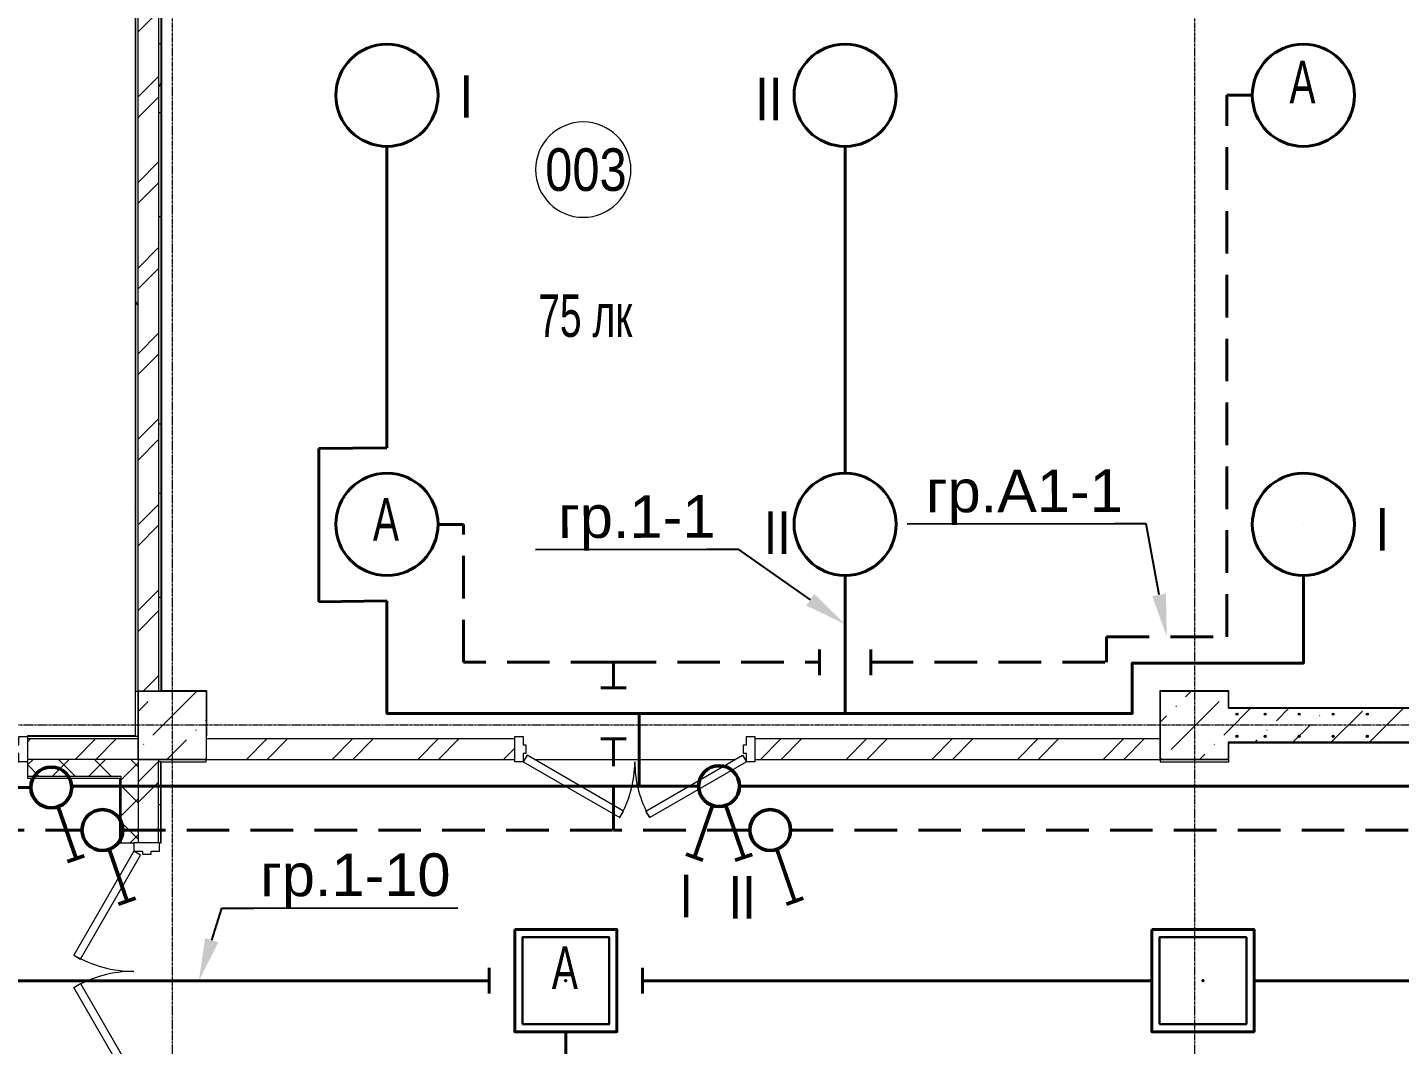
# Model space of a CAD drawing. Header units: metres. Extents: x -93142 to 227756, y -64772 to 286334.
# Drawn here: x 35213 to 43267, y -49161 to -43187 of the extents above; entities that cross this region are included whole.
import ezdxf
from ezdxf import colors
from ezdxf.entities.mleader import LeaderData, LeaderLine
from ezdxf.math import Vec2, Vec3

# ---------------------------------------------------------------- set-up
doc = ezdxf.new("R2010")
doc.units = ezdxf.units.M
for name, pattern in [('ADSK_Линия сетки', [21, 12, -3, 3, -3]), ('DASHED', [0.75, 0.5, -0.25]), ('HIDDEN2', [0.1875, 0.125, -0.0625])]:
    doc.linetypes.add(name, pattern=pattern)
for name, color, linetype, lineweight in [('A-AREA-IDEN', 7, 'Continuous', 9), ('A-DOOR', 7, 'Continuous', 5), ('A-DOOR-FRAM', 7, 'Continuous', 13), ('A-FLOR', 7, 'Continuous', 5), ('A-WALL', 7, 'Continuous', 5), ('A-WALL-PATT', 7, 'Continuous', 18), ('I-WALL', 7, 'Continuous', 5), ('nadpisi', 84, 'Continuous', 13), ('S-COLS', 7, 'Continuous', 5), ('S-GRID', 7, 'Continuous', 9), ('S-RBAR', 7, 'Continuous', 5), ('ав осв', 1, 'HIDDEN2', 40), ('раб осв', 7, 'Continuous', 40), ('ЭЛ', 250, 'Continuous', 50), ('ЭЛ.освещ.', 150, 'Continuous', 50), ('ЭЛ.сети', 5, 'Continuous', 100)]:
    doc.layers.add(name, color=color, linetype=linetype, lineweight=lineweight)
doc.styles.add('Arial', font='ARIALN.TTF', dxfattribs={"width": 0.8, "height": 2.5})
doc.styles.add('GOST Common_I_1', font='ARIALN.TTF', dxfattribs={"height": 300})
doc.styles.add('ISOPEUR', font='ARIALN.TTF')
pattern_1 = [(45, (0, 0), (84.19025, 308.69666), [396.875, -79.375, 3.353, -76.022])]
pattern_2 = [(45, (0, 0), (-251.4472, 251.4472), []), (45, (0, 381), (-251.4472, 251.4472), [])]
pattern_3 = [(0, (0, 0), (812.8, 203.2), [33.528, -576.072, 33.528, -576.072, -3251.2]), (0, (0, 0), (812.8, 203.2), [-1219.2, 33.528, -1185.672, 33.528, -576.072, -1422.4]), (0, (0, 0), (812.8, 203.2), [-3048, 33.528, -372.872, 33.528, -982.472]), (120, (304.8, 101.6), (-582.37636, 602.30545), [33.528, -576.072, 33.528, -576.072, -3251.2]), (120, (304.8, 101.6), (-582.37636, 602.30545), [-1219.2, 33.528, -1185.672, 33.528, -576.072, -1422.4]), (120, (304.8, 101.6), (-582.37636, 602.30545), [-3048, 33.528, -372.872, 33.528, -982.472]), (240, (406.4, 508), (-230.42364, -805.50545), [33.528, -576.072, 33.528, -576.072, -3251.2]), (240, (406.4, 508), (-230.42364, -805.50545), [-1219.2, 33.528, -1185.672, 33.528, -576.072, -1422.4]), (240, (406.4, 508), (-230.42364, -805.50545), [-3048, 33.528, -372.872, 33.528, -982.472])]
pattern_4 = [(45, (0, 0), (-106.066, 106.066), []), (135, (0, 0), (-106.066, -106.066), [])]

# ---------------------------------------------------------------- blocks, each defined once
blk = doc.blocks.new('КДП АПК - КР_rvt-1-Цокольный этаж')
at = {"layer": 'A-WALL-PATT', "lineweight": 15}
h = blk.add_hatch(dxfattribs=at)
h.set_pattern_fill('FP_9', color=256, style=0, pattern_type=2)
h.set_pattern_definition(pattern_1)
h.paths.add_polyline_path([(47862.7, -46745.6), (47862.7, -46545.6), (45762.7, -46545.6), (45762.7, -46745.6), (45995.1, -46745.6)], flags=0)
h.paths.add_polyline_path([(44362.7, -46745.6), (44362.7, -46545.6), (42262.7, -46545.6), (42262.7, -46745.6), (43967.2, -46745.6)], flags=0)
at = {"layer": 'S-COLS', "lineweight": 15}
h = blk.add_hatch(dxfattribs=at)
h.set_pattern_fill('FP_9', color=256, style=0, pattern_type=2)
h.set_pattern_definition(pattern_1)
h.paths.add_polyline_path([(36262.7, -46845.6), (36262.7, -46445.6), (35862.7, -46445.6), (35862.7, -46845.6)], flags=0)
h = blk.add_hatch(dxfattribs=at)
h.set_pattern_fill('FP_9', color=256, style=0, pattern_type=2)
h.set_pattern_definition(pattern_1)
h.paths.add_polyline_path([(41862.7, -46845.6), (42262.7, -46845.6), (42262.7, -46445.6), (41862.7, -46445.6)], flags=0)
at = {"layer": 'S-RBAR', "lineweight": 15}
for points in [[(42312.7, -46586.6), (42318.7, -46580.6), (42312.7, -46574.6), (42306.7, -46580.6)], [(42477.7, -46586.6), (42483.7, -46580.6), (42477.7, -46574.6), (42471.7, -46580.6)], [(42677.7, -46586.6), (42683.7, -46580.6), (42677.7, -46574.6), (42671.7, -46580.6)], [(42877.7, -46586.6), (42883.7, -46580.6), (42877.7, -46574.6), (42871.7, -46580.6)], [(43077.7, -46586.6), (43083.7, -46580.6), (43077.7, -46574.6), (43071.7, -46580.6)], [(42312.7, -46716.6), (42318.7, -46710.6), (42312.7, -46704.6), (42306.7, -46710.6)], [(42477.7, -46716.6), (42483.7, -46710.6), (42477.7, -46704.6), (42471.7, -46710.6)], [(42677.7, -46716.6), (42683.7, -46710.6), (42677.7, -46704.6), (42671.7, -46710.6)], [(42877.7, -46716.6), (42883.7, -46710.6), (42877.7, -46704.6), (42871.7, -46710.6)], [(43077.7, -46716.6), (43083.7, -46710.6), (43077.7, -46704.6), (43071.7, -46710.6)]]:
    blk.add_hatch(color=256, dxfattribs=at).paths.add_polyline_path(points, flags=0)
h = blk.add_hatch(color=256, dxfattribs=at)
edge = h.paths.add_edge_path(flags=0)
edge.add_arc((42312.7, -46580.6), 6, 0, 360)
h = blk.add_hatch(color=256, dxfattribs=at)
edge = h.paths.add_edge_path(flags=0)
edge.add_arc((42477.7, -46580.6), 6, 0, 360)
h = blk.add_hatch(color=256, dxfattribs=at)
edge = h.paths.add_edge_path(flags=0)
edge.add_arc((42677.7, -46580.6), 6, 0, 360)
h = blk.add_hatch(color=256, dxfattribs=at)
edge = h.paths.add_edge_path(flags=0)
edge.add_arc((42877.7, -46580.6), 6, 0, 360)
h = blk.add_hatch(color=256, dxfattribs=at)
edge = h.paths.add_edge_path(flags=0)
edge.add_arc((43077.7, -46580.6), 6, 0, 360)
h = blk.add_hatch(color=256, dxfattribs=at)
edge = h.paths.add_edge_path(flags=0)
edge.add_arc((42312.7, -46710.6), 6, 0, 360)
h = blk.add_hatch(color=256, dxfattribs=at)
edge = h.paths.add_edge_path(flags=0)
edge.add_arc((42477.7, -46710.6), 6, 0, 360)
h = blk.add_hatch(color=256, dxfattribs=at)
edge = h.paths.add_edge_path(flags=0)
edge.add_arc((42677.7, -46710.6), 6, 0, 360)
h = blk.add_hatch(color=256, dxfattribs=at)
edge = h.paths.add_edge_path(flags=0)
edge.add_arc((42877.7, -46710.6), 6, 0, 360)
h = blk.add_hatch(color=256, dxfattribs=at)
edge = h.paths.add_edge_path(flags=0)
edge.add_arc((43077.7, -46710.6), 6, 0, 360)
at = {"layer": 'I-WALL', "lineweight": 15}
for p, q in [((44362.7, -46545.6), (42262.7, -46545.6)), ((42262.7, -46745.6), (44362.7, -46745.6))]:
    blk.add_line(p, q, dxfattribs=at)
at = {"layer": 'S-COLS', "lineweight": 15}
for p, q in [((36262.7, -46445.6), (35862.7, -46445.6)), ((35862.7, -46445.6), (35862.7, -46845.6)), ((36262.7, -46845.6), (36262.7, -46445.6)), ((42262.7, -46445.6), (41862.7, -46445.6)), ((41862.7, -46445.6), (41862.7, -46845.6)), ((42262.7, -46545.6), (42262.7, -46445.6)), ((42262.7, -46845.6), (42262.7, -46745.6)), ((35862.7, -46845.6), (36262.7, -46845.6)), ((41862.7, -46845.6), (42262.7, -46845.6))]:
    blk.add_line(p, q, dxfattribs=at)
at = {"layer": 'S-RBAR', "lineweight": 15}
for p, q in [((42312.7, -46574.6), (42306.7, -46580.6)), ((42306.7, -46580.6), (42312.7, -46586.6)), ((42318.7, -46580.6), (42312.7, -46574.6)), ((42312.7, -46586.6), (42318.7, -46580.6)), ((42477.7, -46574.6), (42471.7, -46580.6)), ((42471.7, -46580.6), (42477.7, -46586.6)), ((42483.7, -46580.6), (42477.7, -46574.6)), ((42477.7, -46586.6), (42483.7, -46580.6)), ((42677.7, -46574.6), (42671.7, -46580.6)), ((42671.7, -46580.6), (42677.7, -46586.6)), ((42683.7, -46580.6), (42677.7, -46574.6)), ((42677.7, -46586.6), (42683.7, -46580.6)), ((42877.7, -46574.6), (42871.7, -46580.6)), ((42871.7, -46580.6), (42877.7, -46586.6)), ((42883.7, -46580.6), (42877.7, -46574.6)), ((42877.7, -46586.6), (42883.7, -46580.6)), ((43077.7, -46574.6), (43071.7, -46580.6)), ((43071.7, -46580.6), (43077.7, -46586.6)), ((43083.7, -46580.6), (43077.7, -46574.6)), ((43077.7, -46586.6), (43083.7, -46580.6)), ((42312.7, -46704.6), (42306.7, -46710.6)), ((42306.7, -46710.6), (42312.7, -46716.6)), ((42318.7, -46710.6), (42312.7, -46704.6)), ((42312.7, -46716.6), (42318.7, -46710.6)), ((42477.7, -46704.6), (42471.7, -46710.6)), ((42471.7, -46710.6), (42477.7, -46716.6)), ((42483.7, -46710.6), (42477.7, -46704.6)), ((42477.7, -46716.6), (42483.7, -46710.6)), ((42677.7, -46704.6), (42671.7, -46710.6)), ((42671.7, -46710.6), (42677.7, -46716.6)), ((42683.7, -46710.6), (42677.7, -46704.6)), ((42677.7, -46716.6), (42683.7, -46710.6)), ((42877.7, -46704.6), (42871.7, -46710.6)), ((42871.7, -46710.6), (42877.7, -46716.6)), ((42883.7, -46710.6), (42877.7, -46704.6)), ((42877.7, -46716.6), (42883.7, -46710.6)), ((43077.7, -46704.6), (43071.7, -46710.6)), ((43071.7, -46710.6), (43077.7, -46716.6)), ((43083.7, -46710.6), (43077.7, -46704.6)), ((43077.7, -46716.6), (43083.7, -46710.6))]:
    blk.add_line(p, q, dxfattribs=at)
for centre in [(42312.7, -46580.6), (42477.7, -46580.6), (42677.7, -46580.6), (42877.7, -46580.6), (43077.7, -46580.6), (42312.7, -46710.6), (42477.7, -46710.6), (42677.7, -46710.6), (42877.7, -46710.6), (43077.7, -46710.6)]:
    blk.add_circle(centre, 6, dxfattribs=at)
blk = doc.blocks.new('Дверь-ВНУТРЕННЯЯ - ДГ 21-14-1577430-Цокольный этаж')
at = {"layer": 'A-DOOR', "lineweight": 15}
for p, q in [((-632.5, -42.4), (-655, -81.3)), ((-65.3, -369.9), (-632.5, -42.4)), ((65.3, -369.9), (632.5, -42.4)), ((632.5, -42.4), (655, -81.3)), ((-655, -81.3), (-87.8, -408.8)), ((655, -81.3), (87.8, -408.8)), ((-87.8, -408.8), (-65.3, -369.9)), ((87.8, -408.8), (65.3, -369.9))]:
    blk.add_line(p, q, dxfattribs=at)
for centre, start, end in [((-655, -81.3), 330, 360), ((655, -81.3), 180, 210)]:
    blk.add_arc(centre, 655, start, end, dxfattribs=at)
at = {"layer": 'A-DOOR-FRAM', "lineweight": 15}
for p, q in [((-705, 68.6), (-655, 68.6)), ((-705, -81.3), (-705, 68.6)), ((-655, 68.6), (-655, 19.4)), ((-655, 19.4), (-639.1, 19.4)), ((-639.1, 19.4), (-639.1, -31.6)), ((639.1, 19.4), (655, 19.4)), ((639.1, -31.6), (639.1, 19.4)), ((655, 68.6), (705, 68.6)), ((655, 19.4), (655, 68.6)), ((705, 68.6), (705, -81.3)), ((-655, -31.6), (-655, -81.3)), ((-639.1, -31.6), (-655, -31.6)), ((655, -31.6), (639.1, -31.6)), ((655, -81.3), (655, -31.6)), ((-655, -81.3), (-705, -81.3)), ((705, -81.3), (655, -81.3))]:
    blk.add_line(p, q, dxfattribs=at)
blk = doc.blocks.new('Дверь-ВНУТРЕННЯЯ - ДГ 21-15-2348540-Цокольный этаж')
at = {"layer": 'A-DOOR', "lineweight": 13}
for p, q in [((-705, 91.3), (-94.5, 443.8)), ((-72, 404.9), (-682.5, 52.4)), ((-94.5, 443.8), (-72, 404.9)), ((94.5, 443.8), (72, 404.9)), ((72, 404.9), (682.5, 52.4)), ((705, 91.3), (94.5, 443.8)), ((-682.5, 52.4), (-705, 91.3)), ((682.5, 52.4), (705, 91.3))]:
    blk.add_line(p, q, dxfattribs=at)
at = {"layer": 'A-DOOR'}
for centre, start, end in [((-705, 91.3), 0, 30), ((705, 91.3), 150, 180)]:
    blk.add_arc(centre, 705, start, end, dxfattribs=at)
at = {"layer": 'A-DOOR-FRAM'}
for p, q in [((-705, 91.3), (-755, 91.3)), ((-755, 91.3), (-755, -58.6)), ((-705, 41.6), (-705, 91.3)), ((705, 91.3), (705, 41.6)), ((755, 91.3), (705, 91.3)), ((755, -58.6), (755, 91.3)), ((-689.1, 41.6), (-705, 41.6)), ((-689.1, -9.4), (-689.1, 41.6)), ((705, 41.6), (689.1, 41.6)), ((689.1, 41.6), (689.1, -9.4)), ((-755, -58.6), (-705, -58.6)), ((-705, -58.6), (-705, -9.4)), ((-705, -9.4), (-689.1, -9.4)), ((689.1, -9.4), (705, -9.4)), ((705, -9.4), (705, -58.6)), ((705, -58.6), (755, -58.6))]:
    blk.add_line(p, q, dxfattribs=at)
blk = doc.blocks.new('ПСС_Марка_помещения - Имя_2_5мм-224473-Цокольный этаж')
at = {"layer": 'A-AREA-IDEN'}
for start, end in [(360, 180), (180, 360)]:
    blk.add_arc((-0.07, 0.04), 3.5, start, end, dxfattribs=at)
blk = doc.blocks.new('выкл. 1 клав. скрыт')
at = {"layer": 'ЭЛ.освещ.', "color": 0, "ltscale": 100}
for p, q in [((2902123, 2044848.8), (2902427.1, 2044743)), ((2902444.4, 2044793), (2902410.7, 2044695))]:
    blk.add_line(p, q, dxfattribs=at)
blk.add_circle((2902009.7, 2044888.3), 120, dxfattribs=at)
blk = doc.blocks.new('ARS.R UNI LED')
at = {"color": 5, "lineweight": 30, "ltscale": 100}
blk.add_lwpolyline([(2913222.7, 2072748.5), (2913732.7, 2072748.5), (2913732.7, 2073258.5), (2913222.7, 2073258.5)], close=True, dxfattribs=at)
at = {"color": 0, "lineweight": 40, "ltscale": 100}
blk.add_point((2913477.7, 2073003.5), dxfattribs=at)
at = {"layer": 'ЭЛ', "color": 5, "lineweight": 40, "ltscale": 10}
blk.add_lwpolyline([(2913177.7, 2073303.5), (2913777.7, 2073303.5), (2913777.7, 2072703.5), (2913177.7, 2072703.5)], close=True, dxfattribs=at)
blk = doc.blocks.new('BUG LED')
at = {"layer": 'раб осв', "color": 0, "lineweight": 40, "ltscale": 100}
blk.add_line((62381.7, -35891.5), (62381.7, -35891.5), dxfattribs=at)
at = {"layer": 'раб осв', "color": 5}
blk.add_circle((62381.7, -35891.5), 300, dxfattribs=at)
blk = doc.blocks.new('выкл. 2 клав. скрыт.')
at = {"layer": 'ЭЛ.освещ.', "color": 0, "ltscale": 100}
for p, q in [((2902360.5, 2044098.7), (2902326.5, 2044196.6)), ((2902039.4, 2044041.8), (2902343.5, 2044147.6)), ((2902039.4, 2043963), (2902343.5, 2043857.2)), ((2902360.9, 2043907.2), (2902327.2, 2043809.2))]:
    blk.add_line(p, q, dxfattribs=at)
blk.add_circle((2901926.1, 2044002.4), 120, dxfattribs=at)

msp = doc.modelspace()

# ---------------------------------------------------------------- hatches: boundary and pattern name
at = {"layer": 'A-WALL-PATT', "lineweight": 5}
h = msp.add_hatch(dxfattribs=at)
h.set_pattern_fill('FP_2', color=256, style=0, pattern_type=2)
h.set_pattern_definition(pattern_3)
h.paths.add_polyline_path([(35847.6532, -47085.6443), (35847.6532, -42585.5689), (35844.6532, -42585.5689), (35844.6532, -47085.6443)], flags=0)
h = msp.add_hatch(dxfattribs=at)
h.set_pattern_fill('FP_2', color=256, style=0, pattern_type=2)
h.set_pattern_definition(pattern_3)
h.paths.add_polyline_path([(35862.6532, -47085.6443), (35862.6532, -42585.5689), (35847.6532, -42585.5689), (35847.6532, -47085.6443), (35855.5422, -47085.6443)], flags=0)
h = msp.add_hatch(dxfattribs=at)
h.set_pattern_fill('FP_1', color=256, style=0, pattern_type=2)
h.set_pattern_definition(pattern_2)
h.paths.add_polyline_path([(35862.6532, -47085.6443), (35982.6532, -47085.6443), (35982.6532, -42585.6443), (35862.6532, -42585.6443), (35862.6532, -46028.875)], flags=0)
h = msp.add_hatch(dxfattribs=at)
h.set_pattern_fill('FP_2', color=256, style=0, pattern_type=2)
h.set_pattern_definition(pattern_3)
h.paths.add_polyline_path([(35982.6532, -47085.6443), (35997.6532, -47085.6443), (35997.6532, -42585.6443), (35982.6532, -42585.6443), (35982.6532, -46028.875)], flags=0)
h = msp.add_hatch(dxfattribs=at)
h.set_pattern_fill('FP_2', color=256, style=0, pattern_type=2)
h.set_pattern_definition(pattern_3)
h.paths.add_polyline_path([(36000.6532, -47085.6443), (36000.6532, -42588.6443), (35997.6532, -42588.6443), (35997.6532, -47085.6443)], flags=0)
h = msp.add_hatch(dxfattribs=at)
h.set_pattern_fill('FP_2', color=256, style=0, pattern_type=2)
h.set_pattern_definition(pattern_3)
h.paths.add_polyline_path([(36265.6532, -47350.6443), (36265.6532, -47085.6443), (36262.6532, -47085.6443), (36262.6532, -47350.6443)], flags=0)
h = msp.add_hatch(dxfattribs=at)
h.set_pattern_fill('FP_2', color=256, style=0, pattern_type=2)
h.set_pattern_definition(pattern_3)
h.paths.add_polyline_path([(41862.6532, -47347.6443), (41862.6532, -47082.6443), (41859.6532, -47082.6443), (41859.6532, -47347.6443)], flags=0)
h = msp.add_hatch(dxfattribs=at)
h.set_pattern_fill('FP_2', color=256, style=0, pattern_type=2)
h.set_pattern_definition(pattern_3)
h.paths.add_polyline_path([(44164.6532, -47185.6443), (44164.6532, -47182.6443), (42265.6532, -47182.6443), (42265.6532, -47185.6443), (43967.1685, -47185.6443)], flags=0)
h = msp.add_hatch(dxfattribs=at)
h.set_pattern_fill('FP_2', color=256, style=0, pattern_type=2)
h.set_pattern_definition(pattern_3)
h.paths.add_polyline_path([(35862.6532, -47365.6443), (35862.6532, -47350.6443), (35212.6532, -47350.6443), (35212.6532, -47365.6443), (35855.5422, -47365.6443)], flags=0)
h.paths.add_polyline_path([(32862.6532, -47365.6443), (33802.6532, -47365.6443), (33802.6532, -47350.6443), (32862.6532, -47350.6443)], flags=0)
h = msp.add_hatch(dxfattribs=at)
h.set_pattern_fill('FP_2', color=256, style=0, pattern_type=2)
h.set_pattern_definition(pattern_3)
h.paths.add_polyline_path([(35212.6532, -47350.6443), (35844.6532, -47350.6443), (35844.6532, -47347.6443), (35212.6532, -47347.6443)], flags=0)
h.paths.add_polyline_path([(32865.6532, -47350.6443), (33802.6532, -47350.6443), (33802.6532, -47347.6443), (32865.6532, -47347.6443)], flags=0)
h = msp.add_hatch(dxfattribs=at)
h.set_pattern_fill('FP_1', color=256, style=0, pattern_type=2)
h.set_pattern_definition(pattern_2)
h.paths.add_polyline_path([(35862.6532, -47485.6443), (35862.6532, -47365.6443), (35212.6532, -47365.6443), (35212.6532, -47485.6443), (35855.5422, -47485.6443)], flags=0)
h.paths.add_polyline_path([(33802.6532, -47485.6443), (33802.6532, -47365.6443), (32862.6532, -47365.6443), (32862.6532, -47485.6443)], flags=0)
h = msp.add_hatch(dxfattribs=at)
h.set_pattern_fill('FP_1', color=256, style=0, pattern_type=2)
h.set_pattern_definition(pattern_2)
h.paths.add_polyline_path([(41862.6532, -47485.6443), (41862.6532, -47365.6443), (39482.6532, -47365.6443), (39482.6532, -47485.6443)], flags=0)
h.paths.add_polyline_path([(38072.6532, -47485.6443), (38072.6532, -47365.6443), (36262.6532, -47365.6443), (36262.6532, -47485.6443), (37883.4488, -47485.6443)], flags=0)
h = msp.add_hatch(dxfattribs=at)
h.set_pattern_fill('FP_2', color=256, style=0, pattern_type=2)
h.set_pattern_definition(pattern_3)
h.paths.add_polyline_path([(45995.0751, -47388.6443), (47859.6532, -47388.6443), (47859.6532, -47385.6443), (45767.6532, -47385.6443), (45767.6532, -47388.6443)], flags=0)
h.paths.add_polyline_path([(42262.6532, -47388.6443), (44357.6532, -47388.6443), (44357.6532, -47385.6443), (42262.6532, -47385.6443)], flags=0)
at = {"layer": 'A-WALL-PATT', "lineweight": 5, "true_color": 0x787878}
h = msp.add_hatch(dxfattribs=at)
h.set_pattern_fill('FP_4', color=8, style=0, pattern_type=2)
h.set_pattern_definition(pattern_4)
h.paths.add_polyline_path([(32765.6532, -47585.6443), (33802.6532, -47585.6443), (33802.6532, -47485.6443), (32762.6532, -47485.6443), (32762.6532, -47585.6443)], flags=0)
h.paths.add_polyline_path([(35862.6532, -47585.6443), (35862.6532, -47485.6443), (35212.6532, -47485.6443), (35212.6532, -47585.6443), (35855.5422, -47585.6443)], flags=0)
at = {"layer": 'A-WALL-PATT', "lineweight": 5}
h = msp.add_hatch(dxfattribs=at)
h.set_pattern_fill('FP_1', color=256, style=0, pattern_type=2)
h.set_pattern_definition(pattern_2)
h.paths.add_polyline_path([(35982.6532, -50085.6443), (35982.6532, -49485.6443), (35862.6532, -49485.6443), (35862.6532, -50085.6443)], flags=0)
h.paths.add_polyline_path([(35862.6532, -47975.6443), (35982.6532, -47975.6443), (35982.6532, -47485.6443), (35862.6532, -47485.6443), (35862.6532, -47595.6443)], flags=0)
h = msp.add_hatch(dxfattribs=at)
h.set_pattern_fill('FP_2', color=256, style=0, pattern_type=2)
h.set_pattern_definition(pattern_3)
h.paths.add_polyline_path([(35982.6532, -47975.6443), (35994.6532, -47975.6443), (35994.6532, -47500.6443), (35982.6532, -47500.6443)], flags=0)
h = msp.add_hatch(dxfattribs=at)
h.set_pattern_fill('FP_2', color=256, style=0, pattern_type=2)
h.set_pattern_definition(pattern_3)
h.paths.add_polyline_path([(35997.6532, -47975.6443), (35997.6532, -47500.6443), (35994.6532, -47500.6443), (35994.6532, -47975.6443)], flags=0)
at = {"layer": 'A-WALL-PATT', "lineweight": 5, "true_color": 0x787878}
h = msp.add_hatch(dxfattribs=at)
h.set_pattern_fill('FP_4', color=8, style=0, pattern_type=2)
h.set_pattern_definition(pattern_4)
h.paths.add_polyline_path([(35862.6532, -49985.6443), (35862.6532, -49485.6443), (35762.6532, -49485.6443), (35762.6532, -49985.6443), (35855.5422, -49985.6443)], flags=0)
h.paths.add_polyline_path([(35762.6532, -47975.6443), (35862.6532, -47975.6443), (35862.6532, -47585.6443), (35762.6532, -47585.6443), (35762.6532, -47900.2864)], flags=0)

# ---------------------------------------------------------------- linework, layer by layer
at = {"layer": 'A-FLOR'}
for p, q in [((41862.6532, -47365.6443), (41862.6532, -47347.6443)), ((38122.6532, -47485.6443), (38131.3134, -47485.6443)), ((38186.6724, -47485.6443), (39368.634, -47485.6443)), ((39423.9929, -47485.6443), (39432.6532, -47485.6443))]:
    msp.add_line(p, q, dxfattribs=at)
at = {"layer": 'A-WALL', "lineweight": 18}
for p, q in [((35844.6532, -40888.6443), (35844.6532, -47347.6443)), ((36000.6532, -47082.6443), (36000.6532, -42588.6443)), ((35844.6532, -47085.6443), (36262.6532, -47085.6443)), ((35862.6532, -47485.6443), (35862.6532, -47085.6443)), ((36265.6532, -47082.6443), (36000.6532, -47082.6443)), ((36262.6532, -47085.6443), (36262.6532, -47485.6443)), ((36265.6532, -47347.6443), (36265.6532, -47082.6443)), ((41859.6532, -47082.6443), (41859.6532, -47347.6443)), ((42265.6532, -47082.6443), (41859.6532, -47082.6443)), ((41862.6532, -47347.6443), (41862.6532, -47085.6443)), ((41862.6532, -47085.6443), (42262.6532, -47085.6443)), ((42262.6532, -47085.6443), (42262.6532, -47185.6443)), ((42265.6532, -47182.6443), (42265.6532, -47082.6443)), ((42262.6532, -47185.6443), (44302.6532, -47185.6443)), ((44164.6532, -47182.6443), (42265.6532, -47182.6443)), ((35844.6532, -47347.6443), (35212.6532, -47347.6443)), ((35212.6532, -47347.6443), (35212.6532, -47350.6443)), ((36265.6532, -47365.6443), (36262.6532, -47365.6443)), ((41862.6532, -47485.6443), (41862.6532, -47365.6443)), ((44357.6532, -47385.6443), (42262.6532, -47385.6443)), ((42262.6532, -47385.6443), (42262.6532, -47485.6443)), ((42265.6532, -47388.6443), (44357.6532, -47388.6443)), ((42265.6532, -47500.6443), (42265.6532, -47388.6443)), ((36262.6532, -47485.6443), (35862.6532, -47485.6443)), ((35862.6532, -47485.6443), (35862.6532, -47595.6443)), ((35982.6532, -47485.6443), (35982.6532, -47500.6443)), ((35997.6532, -47500.6443), (36262.6532, -47500.6443)), ((35997.6532, -47975.6443), (35997.6532, -47500.6443)), ((42262.6532, -47485.6443), (41862.6075, -47485.6443)), ((41862.6075, -47485.6443), (41862.6075, -47500.6443)), ((41862.6075, -47500.6443), (42265.6532, -47500.6443)), ((35987.6532, -47975.6443), (35997.6532, -47975.6443))]:
    msp.add_line(p, q, dxfattribs=at)
at = {"layer": 'A-WALL'}
for p, q in [((35847.6532, -42585.5689), (35847.6532, -47085.6443)), ((35862.6532, -47085.6443), (35862.6532, -42585.5689)), ((35982.6532, -42585.6443), (35982.6532, -47085.6443)), ((35997.6532, -47085.6443), (35997.6532, -42585.6443)), ((35862.6532, -47350.6443), (35212.6532, -47350.6443)), ((35844.6532, -47347.6443), (35844.6532, -47350.6443)), ((35862.6532, -47365.6443), (35212.6532, -47365.6443)), ((38072.6532, -47365.6443), (36265.6532, -47365.6443)), ((41862.6532, -47365.6443), (39482.6532, -47365.6443)), ((35862.6532, -47485.6443), (35212.6532, -47485.6443)), ((35982.6532, -47975.6443), (35982.6532, -47500.6443)), ((35994.6532, -47500.6443), (35982.6532, -47500.6443)), ((35994.6532, -47975.6443), (35994.6532, -47500.6443)), ((36262.6532, -47485.6443), (38072.6532, -47485.6443)), ((36262.6532, -47497.6443), (36262.6532, -47485.6443)), ((39482.6532, -47485.6443), (41862.6532, -47485.6443)), ((35762.6532, -47585.6443), (35212.6532, -47585.6443)), ((35762.6532, -47975.6443), (35762.6532, -47585.6443)), ((35862.6532, -47595.6443), (35862.6532, -47975.6443))]:
    msp.add_line(p, q, dxfattribs=at)
at = {"layer": 'I-WALL', "lineweight": 18}
for p, q in [((35212.6532, -47500.6443), (35212.6532, -47595.6443)), ((35212.6532, -47595.6443), (35752.6532, -47595.6443)), ((35752.6532, -47595.6443), (35752.6532, -47975.6443)), ((35752.6532, -47975.6443), (35837.6532, -47975.6443))]:
    msp.add_line(p, q, dxfattribs=at)
at = {"layer": 'S-GRID', "linetype": 'ADSK_Линия сетки'}
for p, q in [((36062.6532, -39335.6443), (36062.6532, -63954.6071)), ((42062.6532, -39335.6443), (42062.6532, -63954.6071)), ((94527.9128, -47285.6443), (28964.2024, -47285.6443))]:
    msp.add_line(p, q, dxfattribs=at)
at = {"layer": 'ав осв', "linetype": 'DASHED', "lineweight": 40, "ltscale": 500}
for points in [[(40162.6532, -46915.6443), (41547.6532, -46915.6443), (41547.6532, -46915.6443), (41547.6532, -46765.6443), (42252.6532, -46765.6443), (42252.6532, -46765.6443), (42252.6532, -43585.6443), (42402.6532, -43585.6443)], [(38652.6532, -47065.6443), (38652.6532, -46915.6443), (38652.6532, -46915.6443), (37772.6532, -46915.6443), (37772.6532, -46915.6443), (37772.6532, -46105.6443), (37622.6532, -46105.6443)], [(33217.6532, -46280.6443), (33067.6532, -46280.6443), (33067.6532, -47900.6443), (35532.6532, -47900.6443)], [(39862.6532, -46990.6443), (39862.6532, -46840.6443)], [(40162.6532, -46990.6443), (40162.6532, -46840.6443)], [(38652.6532, -46915.6443), (39862.6532, -46915.6443)], [(38727.6532, -47065.6443), (38577.6532, -47065.6443)], [(38727.6532, -47365.6443), (38577.6532, -47365.6443)], [(39452.6532, -47900.6443), (38652.6532, -47900.6443), (38652.6532, -47900.6443), (38652.6532, -47365.6443)], [(35772.6532, -47900.6443), (38652.6532, -47900.6443)], [(39692.6532, -47900.6443), (45492.6532, -47900.6443)], [(38372.6532, -49085.6443), (38372.6532, -49235.6443), (53332.6459, -49235.6443), (53332.6459, -49085.6495), (53332.6459, -49235.6443), (68292.6459, -49235.6443), (68292.6459, -49085.6495), (68292.6459, -49235.6443), (83252.635, -49235.6443), (83252.635, -49085.6573)]]:
    msp.add_lwpolyline(points, dxfattribs=at)
at = {"layer": 'раб осв'}
msp.add_line((36922.2085, -45660.4082), (36922.2085, -46560.4082), dxfattribs=at)
for points in [[(37322.6532, -43885.6443), (37322.6532, -45655.6443)], [(40012.6532, -45805.6443), (40012.6532, -43885.6443)], [(37322.6532, -45655.6443), (36922.2085, -45660.4082)], [(38802.6532, -47215.6443), (40012.6532, -47215.6443), (40012.6532, -46405.6443)], [(40012.6532, -47215.6443), (41697.6532, -47215.6443), (41697.6532, -47215.6443), (41697.6532, -46920.6443), (41697.6532, -46920.6443), (42702.6532, -46920.6443), (42702.6532, -46405.6443)], [(37322.6532, -46555.6443), (36922.2085, -46560.4082)], [(39152.6532, -47642.915), (38802.6532, -47642.915), (38802.6532, -47215.6443), (38802.6532, -47215.6443), (37322.6532, -47215.6443), (37322.6532, -46555.6443)], [(35232.6532, -47650.6443), (33517.6532, -47650.6443), (33517.6532, -46730.6443)], [(35472.404, -47642.915), (38802.6532, -47642.915)], [(39392.6532, -47642.915), (45642.6532, -47642.915)], [(37922.6532, -48710.6443), (37922.6532, -48860.6443)], [(38822.6532, -48710.6443), (38822.6532, -48860.6443)], [(38822.6532, -48785.6443), (41812.6495, -48785.6443)], [(42412.6495, -48785.6469), (45552.6495, -48785.6469)]]:
    msp.add_lwpolyline(points, dxfattribs=at)
at = {"layer": 'раб осв', "color": 0, "lineweight": 40}
msp.add_lwpolyline([(34932.6532, -48785.6443), (37922.6532, -48785.6443)], dxfattribs=at)

# ---------------------------------------------------------------- block references
at = {"lineweight": 5}
msp.add_blockref('КДП АПК - КР_rvt-1-Цокольный этаж', (0, -640), dxfattribs=at)
at = {"layer": 'A-AREA-IDEN', "xscale": 80, "yscale": 80, "zscale": 80}
msp.add_blockref('ПСС_Марка_помещения - Имя_2_5мм-224473-Цокольный этаж', (38480.7885, -44025.7788), dxfattribs=at)
at = {"layer": 'A-DOOR'}
for p in [(34507.6532, -47419.2943), (38777.6532, -47419.2943)]:
    msp.add_blockref('Дверь-ВНУТРЕННЯЯ - ДГ 21-14-1577430-Цокольный этаж', p, dxfattribs=at)
at = {"layer": 'A-DOOR', "rotation": 89.99999999999982}
msp.add_blockref('Дверь-ВНУТРЕННЯЯ - ДГ 21-15-2348540-Цокольный этаж', (35929.0032, -48730.6443), dxfattribs=at)
at = {"layer": 'раб осв'}
for p in [(-25059.0543, -7694.1904), (-22369.0543, -7694.1904), (-19679.0543, -7694.1904), (-25059.0543, -10214.1904), (-22369.0543, -10214.1904), (-19679.0543, -10214.1904)]:
    msp.add_blockref('BUG LED', p, dxfattribs=at)
at = {"layer": 'раб осв', "color": 0, "lineweight": 40, "ltscale": 100, "xscale": -1, "rotation": 90}
for name, p in [('выкл. 1 клав. скрыт', (2080240.907, 2854359.0152)), ('выкл. 2 клав. скрыт.', (2083275.06, 2854283.1816)), ('выкл. 1 клав. скрыт', (2080540.907, 2854109.0152)), ('выкл. 1 клав. скрыт', (2084460.907, 2854109.0152))]:
    msp.add_blockref(name, p, dxfattribs=at)
at = {"layer": 'раб осв', "color": 0, "lineweight": 40, "ltscale": 100}
for p in [(-2875105.0519, -2121789.1934), (-2871365.0555, -2121789.196)]:
    msp.add_blockref('ARS.R UNI LED', p, dxfattribs=at)

# ---------------------------------------------------------------- texts
at = {"layer": 'A-AREA-IDEN', "insert": (38252.2922, -43897.3189), "char_height": 250, "width": 634.9365, "attachment_point": 1, "style": 'GOST Common_I_1'}
msp.add_mtext('003', dxfattribs=at)
at = {"layer": 'nadpisi', "color": 7, "char_height": 250, "style": 'Arial'}
for s, insert, width, attachment_point in [('{\\C1;А}', (42697.1917, -43508.3825), 226.187696, 5), ('{\\W1;I}', (37748.916, -43467.7322), 1402.065175, 1), ('{\\W1;II}', (39485.2552, -43482.8105), 1402.065175, 1), ('75 лк', (38210.8405, -44754.445), 1402.065175, 1), ('{\\C1;А}', (37317.1917, -46076.4938), 226.187696, 5), ('{\\W1;I}', (43126.1521, -46009.4797), 1402.065175, 1), ('{\\W1;I}', (39039.4878, -48163.7183), 1402.065175, 1), ('{\\W1;II}', (39328.3409, -48171.6651), 1402.065175, 1), ('{\\C1;А}', (38367.1881, -48708.3851), 226.187696, 5)]:
    msp.add_mtext(s, dxfattribs=dict(at, insert=insert, width=width, attachment_point=attachment_point))

# ---------------------------------------------------------------- next in the draw order: leaders
at = {"layer": 'ЭЛ.сети', "color": 0, "lineweight": 5}
ml = msp.add_multileader_mtext('Standard', dxfattribs=at)
ml.set_content('{\\fArial|b0|i0|c204|p34;\\C1;гр.А1-1}', style='ISOPEUR')
ml.set_leader_properties(color=1)
ml.build(insert=Vec2(0, 0))
ml.multileader.update_dxf_attribs({"text_left_attachment_type": 6, "text_right_attachment_type": 6, "dogleg_length": 100, "arrow_head_size": 250})
ctx = ml.context
ctx.base_point, ctx.char_height, ctx.arrow_head_size, ctx.landing_gap_size, ctx.plane_origin, ctx.plane_x_axis, ctx.plane_y_axis = Vec3(40449.448, -46104.3912), 250, 250, 37.4122, Vec3(-23252.047, -2296.8594), Vec3(0.999998436, 0.001768603), Vec3(-0.001768603, 0.999998436)
ctx.left_attachment, ctx.right_attachment = 6, 6
notes = []
notes.append((ctx, [(1, (1, 1, 0), (41780.3965, -46102.0373), (-0.999998436, -0.001768603), 187.0608, [(0, [(41900.1532, -46765.6443)], 0, [])])]))
ctx.mtext.insert, ctx.mtext.text_direction, ctx.mtext.rotation, ctx.mtext.line_spacing_factor, ctx.mtext.flow_direction = Vec3(40486.2952, -45784.919), Vec3(0.999998436, 0.001768603), 0.001768604, 0.8, 5
ctx.mtext.has_bg_fill, ctx.mtext.bg_color, ctx.mtext.bg_scale_factor, ctx.mtext.bg_transparency, ctx.mtext.use_window_bg_color = 1, -1073741824, 1, 0, 1
ml = msp.add_multileader_mtext('Standard', dxfattribs=at)
ml.set_content('{\\fArial|b0|i0|c204|p34;гр.1-1}', style='ISOPEUR')
ml.set_leader_properties()
ml.build(insert=Vec2(0, 0))
ml.multileader.update_dxf_attribs({"text_left_attachment_type": 6, "text_right_attachment_type": 6, "dogleg_length": 100, "arrow_head_size": 250})
ctx = ml.context
ctx.base_point, ctx.char_height, ctx.arrow_head_size, ctx.landing_gap_size, ctx.plane_origin, ctx.plane_x_axis, ctx.plane_y_axis = Vec3(38290.6925, -46255.1189), 250, 250, 37.4122, Vec3(-22905.3104, -3757.095), Vec3(0.999998436, 0.001768603), Vec3(-0.001768603, 0.999998436)
ctx.left_attachment, ctx.right_attachment = 6, 6
notes.append((ctx, [(1, (1, 1, 0), (39388.6947, -46253.177), (-0.999998436, -0.001768603), 187.0608, [(0, [(40012.6532, -46692.5073)], 0, [])])]))
ctx.mtext.insert, ctx.mtext.text_direction, ctx.mtext.rotation, ctx.mtext.line_spacing_factor, ctx.mtext.flow_direction = Vec3(38327.5398, -45935.6467), Vec3(0.999998436, 0.001768603), 0.001768604, 0.8, 5
ctx.mtext.has_bg_fill, ctx.mtext.bg_color, ctx.mtext.bg_scale_factor, ctx.mtext.bg_transparency, ctx.mtext.use_window_bg_color = 1, -1073741824, 1, 0, 1
ml = msp.add_multileader_mtext('Standard', dxfattribs=at)
ml.set_content('{\\fArial|b0|i0|c204|p34;гр.1-10}', style='ISOPEUR')
ml.set_leader_properties()
ml.build(insert=Vec2(0, 0))
ml.multileader.update_dxf_attribs({"text_left_attachment_type": 6, "text_right_attachment_type": 6, "dogleg_length": 100, "arrow_head_size": 250})
ctx = ml.context
ctx.base_point, ctx.char_height, ctx.arrow_head_size, ctx.landing_gap_size, ctx.plane_origin, ctx.plane_x_axis, ctx.plane_y_axis = Vec3(36541.5492, -48359.2445), 250, 250, 37.4122, Vec3(-26630.1717, -5370.6286), Vec3(0.999998436, 0.001768603), Vec3(-0.001768603, 0.999998436)
ctx.left_attachment, ctx.right_attachment = 6, 6
notes.append((ctx, [(0, (1, 1, 0), (36354.4886, -48359.5754), (0.999998436, 0.001768603), 187.0608, [(0, [(36218.8593, -48785.6443)], 0, [])])]))
ctx.mtext.insert, ctx.mtext.text_direction, ctx.mtext.rotation, ctx.mtext.line_spacing_factor, ctx.mtext.flow_direction = Vec3(36578.3964, -48039.7723), Vec3(0.999998436, 0.001768603), 0.001768604, 0.8, 5
ctx.mtext.has_bg_fill, ctx.mtext.bg_color, ctx.mtext.bg_scale_factor, ctx.mtext.bg_transparency, ctx.mtext.use_window_bg_color = 1, -1073741824, 1, 0, 1
for ctx, leaders in notes:
    for number, flags, end, landing, length, lines in leaders:
        leader = LeaderData()
        leader.index, (leader.has_last_leader_line, leader.has_dogleg_vector, leader.attachment_direction) = number, flags
        leader.last_leader_point, leader.dogleg_vector, leader.dogleg_length = Vec3(end), Vec3(landing), length
        for number, points, colour, breaks in lines:
            line = LeaderLine()
            line.index, line.vertices, line.color, line.breaks = number, Vec3.list(points), colors.encode_raw_color(colour), breaks
            leader.lines.append(line)
        ctx.leaders.append(leader)

# ---------------------------------------------------------------- next in the draw order: linework, layer by layer
at = {"layer": 'ЭЛ', "color": 7, "lineweight": 25}
msp.add_lwpolyline([(43271.4817, -39453.9445, 0, 0, 0), (37360.9039, -49592.8905, 150, 0, 0), (37562.1051, -49251.8036, 0, 0, 0), (37112.6532, -50020.6443, 0, 0, 0)], format="xyseb", dxfattribs=at)

# ---------------------------------------------------------------- next in the draw order: texts
at = {"layer": 'nadpisi', "color": 7, "insert": (39534.6217, -46029.0901), "char_height": 250, "width": 1402.065175, "attachment_point": 1, "style": 'Arial'}
msp.add_mtext('{\\W1;II}', dxfattribs=at)

doc.saveas('drawing.dxf')
